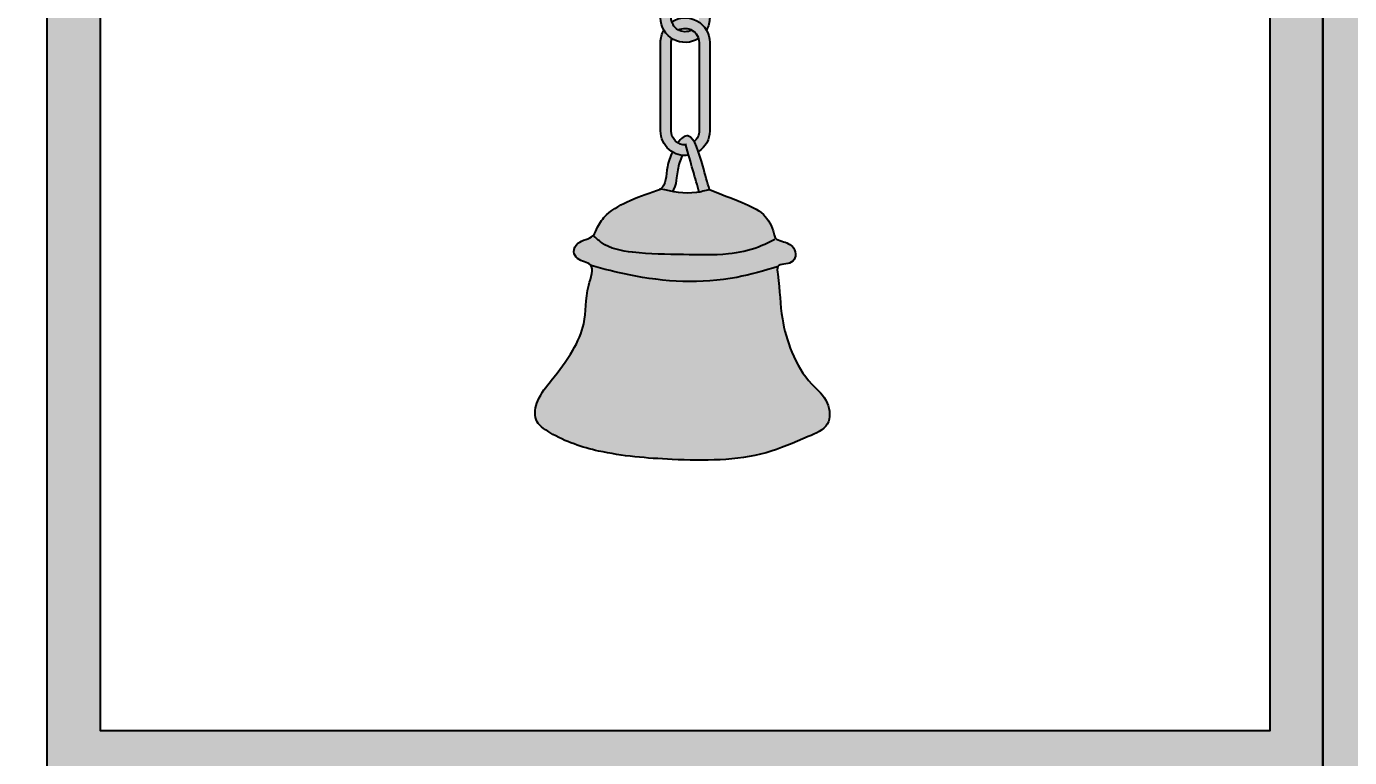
# Model space of a CAD drawing. Header units: inches. Extents: x 213 to 17763, y -4830 to 1802.
# Drawn here: x 13486.11 to 13498.55, y -2249.03 to -2242.16 of the extents above; entities that cross this region are included whole.
import ezdxf

# ---------------------------------------------------------------- set-up
doc = ezdxf.new("R2010")
doc.units = ezdxf.units.IN
doc.header["$MEASUREMENT"] = 0
doc.layers.add('IEL-HATCH-002', color=7, linetype='Continuous')
doc.layers.add('wall', color=3, linetype='Continuous', lineweight=70)
doc.styles.add('b.k', font='verdana.ttf')
doc.styles.get("Standard").update_dxf_attribs({"font": 'arial.ttf'})
doc.dimstyles.new('STANDARD$0', dxfattribs={"dimscale": 0, "dimtxt": 6, "dimasz": 3, "dimexe": 2, "dimexo": 2, "dimgap": 0, "dimtad": 0, "dimtih": 1, "dimtoh": 1, "dimdec": 1, "dimzin": 0, "dimdsep": 46, "dimlunit": 4, "dimtxsty": 'b.k', "dimcen": 2.5, "dimclrd": 256, "dimclre": 256, "dimclrt": 256, "dimadec": 0, "dimazin": 0, "dimtfac": 1, "dimtdec": 1, "dimtofl": 0, "dimtmove": 2, "dimatfit": 2, "dimfxl": 1, "dimfrac": 2, "dimtolj": 1, "dimtzin": 0, "dimlwd": 9, "dimlwe": 9, "dimarcsym": 0})

# ---------------------------------------------------------------- blocks, each defined once
blk = doc.blocks.new('98U7YTRFD')
at = {"layer": 'IEL-HATCH-002', "true_color": 0xc8c92d, "transparency": 33554687}
h = blk.add_hatch(color=52, dxfattribs=at)
h.dxf.hatch_style = 1
h.paths.add_polyline_path([(13503.61751763881, -2226.632855049501, -0.07203610860379069), (13503.62290638672, -2226.595646039197, -0.1185260063094966), (13503.5484868671, -2226.517276316019, 0.1316524975845443), (13503.51751763881, -2226.632855049487), (13503.5175176388, -2227.465659287769, 0.594712910876228), (13503.87444382478, -2227.659607744423, 0.2003144962032731), (13503.81067379528, -2227.581238021246, -0.5669828809784526), (13503.6175176388, -2227.46565928777)])
h.paths.add_polyline_path([(13503.9798325727, -2226.632855049494, 0.5947129108752648), (13503.62290638672, -2226.438906592844, 0.2003144962005446), (13503.68667641622, -2226.517276316018, -0.566982880973599), (13503.8798325727, -2226.632855049495), (13503.87983257269, -2227.465659287762, -0.07203610860876465), (13503.87444382478, -2227.50286829807, -0.118526006309034), (13503.94886334439, -2227.581238021246, 0.1316524975903354), (13503.97983257269, -2227.46565928777)])
h.paths.add_polyline_path([(13503.81067379529, -2226.517276316021, -0.5669828809679891), (13503.61751763881, -2226.401697582547), (13503.51751763881, -2226.401697582546, 0.5947129108662997), (13503.87444382479, -2226.595646039201, 0.2003144962125876)])
h.paths.add_polyline_path([(13503.9798325727, -2226.401697582546), (13503.8798325727, -2226.401697582548, -0.0720361085940226), (13503.87444382479, -2226.438906592848, -0.1185260063105705), (13503.9488633444, -2226.517276316026, 0.1316524975960037)])
h.paths.add_polyline_path([(13503.62290638671, -2227.502868298067, 0.2003144962009132), (13503.6866764162, -2227.581238021242, -0.5669828809782086), (13503.87983257269, -2227.69681675472), (13503.87983257267, -2228.529620993008, -0.07203610857360948), (13503.87444382477, -2228.566830003297, -0.118526006307088), (13503.94886334438, -2228.645199726472, 0.1316524975815436), (13503.97983257267, -2228.529620993005), (13503.97983257268, -2227.696816754719, 0.5947129108761078)])
h.paths.add_polyline_path([(13503.61751763879, -2227.696816754727, -0.07203610860858728), (13503.6229063867, -2227.65960774442, -0.1185260063082909), (13503.54848686709, -2227.581238021243, 0.1316524975913791), (13503.51751763879, -2227.696816754717), (13503.51751763879, -2228.529620992994, 0.5947129108750169), (13503.87444382477, -2228.723569449647, 0.2003144962088846), (13503.81067379527, -2228.645199726468, -0.5669828809818553), (13503.61751763878, -2228.529620992995)])
h.paths.add_polyline_path([(13503.97983257267, -2228.760778459945, 0.5947129108770199), (13503.62290638669, -2228.566830003293, 0.200314496202923), (13503.68667641619, -2228.645199726468, -0.5669828809789138), (13503.87983257267, -2228.760778459944), (13503.87983257267, -2229.593582698218, -0.07203610859698133), (13503.87444382476, -2229.630791708519, -0.1185260063065316), (13503.94886334437, -2229.709161431695, 0.1316524975863861), (13503.97983257267, -2229.593582698222)])
h.paths.add_polyline_path([(13503.61751763878, -2228.760778459946, -0.07203610859702522), (13503.62290638669, -2228.723569449645, -0.1185260063069746), (13503.54848686708, -2228.64519972647, 0.1316524975866461), (13503.51751763879, -2228.76077845994), (13503.51751763877, -2229.593582698222, 0.5947129108837431), (13503.87444382476, -2229.787531154871, 0.2003144962049155), (13503.81067379525, -2229.709161431695, -0.5669828809818576), (13503.61751763877, -2229.59358269822)])
h.paths.add_polyline_path([(13503.62290638668, -2229.630791708518, 0.2003144962070172), (13503.68667641618, -2229.709161431694, -0.566982880981241), (13503.87983257266, -2229.82474016517), (13503.87983257265, -2230.657544403461, -0.0720361085714324), (13503.87444382475, -2230.694753413748, -0.1185260063091374), (13503.94886334436, -2230.773123136925, 0.1316524975872248), (13503.97983257266, -2230.657544403453), (13503.97983257267, -2229.824740165172, 0.5947129108787617)])
h.paths.add_polyline_path([(13503.61751763877, -2229.824740165168, -0.07203610858905092), (13503.62290638668, -2229.787531154871, -0.1185260063116001), (13503.54848686707, -2229.709161431694, 0.1316524975902867), (13503.51751763877, -2229.824740165167), (13503.51751763876, -2230.657544403446, 0.5947129108775663), (13503.87444382474, -2230.851492860097, 0.200314496204377), (13503.81067379525, -2230.773123136921, -0.5669828809862746), (13503.61751763876, -2230.657544403447)])
edge = h.paths.add_edge_path()
edge.add_arc((13503.74867510571, -2230.657544403449), 0.1311574669454552, 196.4809915950537, 241.7900223174708)
edge.add_arc((13503.74867510571, -2230.888701870394), 0.1311574669452482, -3.972786544181872e-10, 118.2099776824353, ccw=False)
edge.add_line((13503.87983257265, -2230.888701870394), (13503.87983257265, -2231.721506108671))
edge.add_arc((13503.7486751057, -2231.72150610867), 0.1311574669454458, 310.0809016845912, 359.9999999996027, ccw=False)
edge.add_spline(control_points=[(13503.83312328346, -2231.821859416586), (13503.84802924988, -2231.847600672264), (13503.86145331637, -2231.880482073219), (13503.87370437016, -2231.915932078013)], knot_values=[0.3466016303527852, 0.3466016303527852, 0.3466016303527852, 0.3466016303527852, 0.4394988958096177, 0.4394988958096177, 0.4394988958096177, 0.4394988958096177], degree=3, periodic=0)
edge.add_arc((13503.7486751057, -2231.721506108672), 0.2311574669473088, 302.7438041725395, 359.9999999995491)
edge.add_line((13503.97983257264, -2231.721506108674), (13503.97983257265, -2230.888701870395))
edge.add_arc((13503.74867510571, -2230.888701870394), 0.2311574669439204, 359.9999999995491, 482.9619831899298)
edge = h.paths.add_edge_path()
edge.add_arc((13503.74867510571, -2230.888701870399), 0.1311574669464335, 163.5190084028508, 179.9999999994041, ccw=False)
edge.add_arc((13503.74867510571, -2230.657544403448), 0.231157466945264, 209.9999999994986, 237.0380168102543, ccw=False)
edge.add_arc((13503.74867510571, -2230.888701870389), 0.2311574669416409, 150.0000000001481, 179.999999999211)
edge.add_line((13503.51751763876, -2230.888701870386), (13503.51751763875, -2231.72150610867))
edge.add_arc((13503.7486751057, -2231.721506108673), 0.2311574669460325, 179.9999999993237, 278.2980461259109)
edge.add_spline(control_points=[(13503.78203631918, -2231.950243521354), (13503.77349784221, -2231.919963962116), (13503.76439506145, -2231.887542869716), (13503.75464397613, -2231.852527685985)], knot_values=[0.3340763060398338, 0.3340763060398338, 0.3340763060398338, 0.3340763060398338, 0.3998533181570189, 0.3998533181570189, 0.3998533181570189, 0.3998533181570189], degree=3, periodic=0)
edge.add_arc((13503.7486751057, -2231.721506108674), 0.1311574669442585, 179.9999999996027, 272.6083855617258, ccw=False)
edge.add_line((13503.61751763876, -2231.721506108673), (13503.61751763876, -2230.888701870397))
edge = h.paths.add_edge_path()
edge.add_spline(control_points=[(13503.62947532372, -2232.290356154731), (13503.63333082386, -2232.284184329058), (13503.63678312601, -2232.277951765025), (13503.65949591576, -2232.23196059986), (13503.66465283814, -2232.195186345206), (13503.67584589356, -2232.10802230113), (13503.68004242229, -2232.065884528885), (13503.70311288076, -2231.996959454116), (13503.71199667835, -2231.975522320184), (13503.72103657388, -2231.951005315828)], knot_values=[0.7735575014796725, 0.7735575014796725, 0.7735575014796725, 0.7735575014796725, 0.7862236376607805, 0.7862236376607805, 0.8675730333088957, 0.8675730333088957, 1.006174514207716, 1.006174514207716, 1.068779357752417, 1.068779357752417, 1.068779357752417, 1.068779357752417], degree=3, periodic=0)
edge.add_arc((13503.7486751057, -2231.721506108673), 0.2311574669460325, 238.5995381174768, 263.1329545769639, ccw=False)
edge.add_spline(control_points=[(13503.62823824841, -2231.918809778), (13503.60759927767, -2231.962884088363), (13503.55958207207, -2232.104751360314), (13503.57532484405, -2232.226761172827), (13503.51570097075, -2232.267686383218)], knot_values=[0.7792624189428321, 0.7792624189428321, 0.7792624189428321, 0.7792624189428321, 0.894581686628916, 1.114363854140545, 1.114363854140545, 1.114363854140545, 1.11436385422479], degree=3, periodic=0)
edge.add_spline(control_points=[(13503.51570097068, -2232.267686383265), (13503.55365537569, -2232.275727760133), (13503.59160978069, -2232.283769137001), (13503.62947532371, -2232.290356154732)], knot_values=[0.3533699334604428, 0.3533699334604428, 0.3533699334604428, 0.3533699334604428, 0.4669760500314272, 0.4669760500314272, 0.4669760500314272, 0.4669760500314272], degree=3, periodic=0)
edge = h.paths.add_edge_path()
edge.add_spline(control_points=[(13503.87370437016, -2231.915932078013), (13503.86145331637, -2231.880482073219), (13503.84802924988, -2231.847600672264), (13503.83312328346, -2231.821859416586)], knot_values=[0.3466016303527853, 0.3466016303527853, 0.3466016303527853, 0.3466016303527853, 0.4394988958096178, 0.4394988958096178, 0.4394988958096178, 0.4394988958096178], degree=3, periodic=0)
edge.add_spline(control_points=[(13503.83312328346, -2231.821859416586), (13503.81600394319, -2231.79229586449), (13503.77034186214, -2231.744068675765), (13503.71079597436, -2231.789505017832), (13503.67878689952, -2231.832492232912)], knot_values=[0.4394988958096178, 0.4394988958096178, 0.4394988958096178, 0.4394988958096178, 0.5461903945248009, 0.6949122414479455, 0.6949122414479455, 0.6949122414479455, 0.6949122414479455], degree=3, periodic=0)
edge.add_arc((13503.7486751057, -2231.721506108674), 0.1311574669439327, 237.8012887516908, 270.5044185428803)
edge.add_spline(control_points=[(13503.74982977022, -2231.852658492871), (13503.75052608023, -2231.849357343022), (13503.75120857046, -2231.845998980179), (13503.75187597324, -2231.842580877317)], knot_values=[0.697560864125554, 0.697560864125554, 0.697560864125554, 0.697560864125554, 0.7034162723765264, 0.7034162723765264, 0.7034162723765264, 0.7034162723765264], degree=3, periodic=0)
edge.add_spline(control_points=[(13503.75187597324, -2231.842580877315), (13503.75280441973, -2231.845919667951), (13503.75372706408, -2231.849235145417), (13503.75464397613, -2231.852527685985)], knot_values=[0.399853318157019, 0.399853318157019, 0.399853318157019, 0.399853318157019, 0.4060384486553351, 0.4060384486553351, 0.4060384486553351, 0.4060384486553351], degree=3, periodic=0)
edge.add_spline(control_points=[(13503.75464397613, -2231.852527685985), (13503.76439506145, -2231.887542869716), (13503.77349784221, -2231.919963962116), (13503.78203631918, -2231.950243521354)], knot_values=[0.3340763060398338, 0.3340763060398338, 0.3340763060398338, 0.3340763060398338, 0.3998533181570189, 0.3998533181570189, 0.3998533181570189, 0.3998533181570189], degree=3, periodic=0)
edge.add_spline(control_points=[(13503.78203631918, -2231.950243521354), (13503.79623647673, -2232.000600805542), (13503.80887586587, -2232.045034972799), (13503.84337285042, -2232.167174155498), (13503.86210613488, -2232.232197790489), (13503.88067943865, -2232.296631415022)], knot_values=[0.004926422168225086, 0.004926422168225086, 0.004926422168225086, 0.004926422168225086, 0.1143187573153247, 0.1143187573153247, 0.3340763060398338, 0.3340763060398338, 0.3340763060398338, 0.3340763060398338], degree=3, periodic=0)
edge.add_spline(control_points=[(13503.88067943864, -2232.296631415021), (13503.91323300754, -2232.290611837031), (13503.94562445606, -2232.281938916579), (13503.97801590457, -2232.273265996127)], knot_values=[0, 0, 0, 0, 0.09983347359727517, 0.09983347359727517, 0.09983347359727517, 0.09983347359727517], degree=3, periodic=0)
edge.add_spline(control_points=[(13503.97801590457, -2232.273265996125), (13503.9583757301, -2232.205132057599), (13503.92908994577, -2232.103536431135), (13503.88875913409, -2231.959494979829), (13503.87370437016, -2231.915932078013)], knot_values=[0, 0, 0, 0, 0.2324443974355175, 0.3466016303527853, 0.3466016303527853, 0.3466016303527853, 0.3466016303527853], degree=3, periodic=0)
edge = h.paths.add_edge_path()
edge.add_spline(control_points=[(13504.62222123762, -2232.996629461766), (13504.64115503278, -2232.967888358802), (13504.74300386352, -2232.985442384294), (13504.79836821841, -2232.896234966473), (13504.7683894958, -2232.797383730991), (13504.68016235382, -2232.762312172961), (13504.5928069797, -2232.740740373749), (13504.57364698218, -2232.629126468142), (13504.49544206205, -2232.483811620503), (13504.25209713899, -2232.380146348378), (13504.08008966798, -2232.31307054463), (13503.97801590457, -2232.273265996127)], knot_values=[0, 0, 0, 0, 0.1309912766617496, 0.2016793649037592, 0.2805779641309256, 0.4053457907578852, 0.4755009320197485, 0.5188582165347999, 0.7222774984972176, 0.9497031752862494, 1.281648892518322, 1.281648892518322, 1.281648892518322, 1.281648892518322], degree=3, periodic=0)
edge.add_spline(control_points=[(13503.97801590457, -2232.273265996127), (13503.94562445606, -2232.281938916579), (13503.91323300754, -2232.290611837031), (13503.88067943864, -2232.296631415021)], knot_values=[0, 0, 0, 0, 0.09983347359727517, 0.09983347359727517, 0.09983347359727517, 0.09983347359727517], degree=3, periodic=0)
edge.add_spline(control_points=[(13503.88067943864, -2232.296631415021), (13503.87194957057, -2232.298245681089), (13503.78916632167, -2232.311725928157), (13503.70505707328, -2232.303504211903), (13503.62947532371, -2232.290356154732)], knot_values=[0.09983347359727517, 0.09983347359727517, 0.09983347359727517, 0.09983347359727517, 0.1266057471997214, 0.3533699334604428, 0.3533699334604428, 0.3533699334604428, 0.3533699334604428], degree=3, periodic=0)
edge.add_spline(control_points=[(13503.62947532371, -2232.290356154732), (13503.59160978069, -2232.283769137001), (13503.55365537569, -2232.275727760133), (13503.51570097068, -2232.267686383265)], knot_values=[0.3533699334604428, 0.3533699334604428, 0.3533699334604428, 0.3533699334604428, 0.4669760500314272, 0.4669760500314272, 0.4669760500314272, 0.4669760500314272], degree=3, periodic=0)
edge.add_spline(control_points=[(13503.50855153093, -2232.272331507785), (13503.51096976564, -2232.270802744982), (13503.51338800039, -2232.269273982164), (13503.51570097072, -2232.267686383233)], knot_values=[1.114363854140545, 1.114363854140545, 1.114363854140545, 1.114363854140545, 1.122889795179318, 1.122889795263563, 1.122889795263563, 1.122889795263563], degree=3, periodic=0)
edge.add_spline(control_points=[(13503.51570097068, -2232.267686383263), (13503.42062475923, -2232.300666469815), (13503.24390311107, -2232.361967768662), (13503.028215134, -2232.473890466473), (13502.92823020318, -2232.604170525755), (13502.90286579761, -2232.683284031462), (13502.88502162367, -2232.703477968371)], knot_values=[7.814466894504001, 7.814466894504001, 7.814466894504001, 7.814466894504001, 8.1178045533277, 8.378291748194444, 8.52191005546547, 8.608112935299886, 8.608112935299886, 8.608112935299886, 8.608112935299886], degree=3, periodic=0)
edge.add_spline(control_points=[(13502.88502162367, -2232.703477968371), (13502.88392320806, -2232.70472102594), (13502.84904855384, -2232.741976898979), (13502.74497225579, -2232.742544416734), (13502.68780308551, -2232.853291010375), (13502.74175316428, -2232.94864800834), (13502.83723189246, -2232.955236359536), (13502.86163877833, -2232.985667250989), (13502.86323723365, -2232.98804764921)], knot_values=[7.34428415968853, 7.34428415968853, 7.34428415968853, 7.34428415968853, 7.349590462402879, 7.508052912138223, 7.5969299092887, 7.667163660100063, 7.803584305042712, 7.814466894504003, 7.814466894504003, 7.814466894504003, 7.814466894504003], degree=3, periodic=0)
edge.add_spline(control_points=[(13502.86323723364, -2232.988047649209), (13502.98218398597, -2233.019464702795), (13503.4265651946, -2233.136837795981), (13504.04104241447, -2233.168821569887), (13504.49354911323, -2233.034752537614), (13504.62222123762, -2232.996629461766)], knot_values=[0, 0, 0, 0, 0.3696380902952175, 1.380955916115466, 1.782791987347774, 1.782791987347774, 1.782791987347774, 1.782791987347774], degree=3, periodic=0)
edge = h.paths.add_edge_path()
edge.add_spline(control_points=[(13502.86323723365, -2232.98804764921), (13502.88975443742, -2233.027536713386), (13502.79966591798, -2233.256778710282), (13502.82875726463, -2233.50128182972), (13502.68857898254, -2233.815791034162), (13502.51497591646, -2234.037679064438), (13502.35709320768, -2234.229719371088), (13502.31183489439, -2234.451090514653), (13502.57181585286, -2234.62864809391), (13502.99288918214, -2234.767277697913), (13503.68565939051, -2234.822718087271), (13504.38163413232, -2234.82597301504), (13504.82974302406, -2234.625132357617), (13505.12105742299, -2234.509538841781), (13505.10762872609, -2234.248837363928), (13504.89750353865, -2234.082858108618), (13504.74363153929, -2233.816396540152), (13504.64091625403, -2233.451186074416), (13504.64184037899, -2233.207382801455), (13504.61178045703, -2233.012998992644), (13504.62206229179, -2232.996870738203), (13504.62222123762, -2232.996629461766)], knot_values=[1.281648892518321, 1.281648892518321, 1.281648892518321, 1.281648892518321, 1.462183086238396, 1.827127982419979, 2.097020849935174, 2.445955306733731, 2.674552180304199, 2.853318933560105, 3.0315623975502, 3.521677936868759, 4.216954589097591, 5.103338990733362, 5.528803428129599, 5.742758042669924, 5.94017603020959, 6.171167199256045, 6.523572722948433, 6.851688078532172, 7.271629439449341, 7.343184511267204, 7.344284159688528, 7.344284159688528, 7.344284159688528, 7.344284159688528], degree=3, periodic=0)
edge.add_spline(control_points=[(13504.62222123762, -2232.996629461766), (13504.49354911323, -2233.034752537614), (13504.04104241447, -2233.168821569887), (13503.4265651946, -2233.136837795982), (13502.98218398597, -2233.019464702795), (13502.86323723364, -2232.988047649209)], knot_values=[0, 0, 0, 0, 0.4018360712323089, 1.413153897052557, 1.782791987347774, 1.782791987347774, 1.782791987347774, 1.782791987347774], degree=3, periodic=0)
at = {"color": 18, "true_color": 0x000000}
for points in [[(13503.6229063885, -2229.63079170734, -0.5947129077097495), (13503.97983257267, -2229.824740165171), (13503.97983257266, -2230.657544403449, -0.1316525045306996), (13503.9488633412, -2230.773123142387)], [(13503.87444382203, -2230.851492861857, -0.5947129061450999), (13503.51751763876, -2230.657544403444), (13503.51751763877, -2229.824740165166, -0.1316525020048654), (13503.54848686908, -2229.709161428218, -0.1316525020048654)], [(13503.81067380652, -2230.773123130875, -0.5669829132090388), (13503.61751763876, -2230.657544403446), (13503.61751763877, -2229.824740165167, -0.07203611553551638), (13503.62290638771, -2229.787531151394, -0.07203611553551638)], [(13503.62290638387, -2230.694753415566, -0.5947129157769542), (13503.97983257265, -2230.888701870397), (13503.97983257264, -2231.721506108675, -0.2551579518979887), (13503.87370437015, -2231.915932078014)], [(13503.78203631918, -2231.950243521354, -0.4572977496143126), (13503.51751763875, -2231.721506108669), (13503.51751763876, -2230.888701870391, -0.1316524906440002), (13503.5484868639, -2230.773123142385, -0.1316524906440002)], [(13503.75464397613, -2231.852527685985, -0.4276112402355809), (13503.61751763876, -2231.721506108671), (13503.61751763876, -2230.888701870393, -0.0720360976682418), (13503.62290638506, -2230.851492865562, -0.0720360976682418)], [(13503.68667642783, -2230.773123130664, -0.5669828476474745), (13503.87983257265, -2230.888701870397), (13503.87983257265, -2231.721506108675, -0.2213243419732455), (13503.83312328345, -2231.821859416586)]]:
    blk.add_lwpolyline(points, format="xyb", dxfattribs=at)
for points, knots in [([(13503.97801590457, -2232.273265996125), (13503.9583757301, -2232.205132057599), (13503.91222587766, -2232.045033112755), (13503.81861359161, -2231.707235052248), (13503.71079597436, -2231.789505017832), (13503.67878689952, -2231.832492232912)], [0, 0, 0, 0, 0.2324443974355175, 0.5461903945248009, 0.6949122414479455, 0.6949122414479455, 0.6949122414479455, 0.6949122414479455]), ([(13503.88192834704, -2232.300964033769), (13503.86294388264, -2232.23510482602), (13503.84388917054, -2232.169002225951), (13503.80133377929, -2232.018331644878), (13503.77909899257, -2231.940477701358), (13503.75187597324, -2231.842580877315)], [0, 0, 0, 0, 0.2246839708927342, 0.2246839708927342, 0.406038448655335, 0.406038448655335, 0.406038448655335, 0.406038448655335]), ([(13503.62823824841, -2231.918809778), (13503.60759927767, -2231.962884088363), (13503.55958207206, -2232.104751360349), (13503.5757253853, -2232.229865452245), (13503.51096976564, -2232.270802744982), (13503.50855153093, -2232.272331507785)], [0.7792624189428321, 0.7792624189428321, 0.7792624189428321, 0.7792624189428321, 0.894581686628916, 1.11436385422479, 1.122889795263563, 1.122889795263563, 1.122889795263563, 1.122889795263563]), ([(13503.72103657388, -2231.951005315828), (13503.71199667835, -2231.975522320184), (13503.70311288076, -2231.996959454116), (13503.68004242229, -2232.065884528885), (13503.67584589356, -2232.10802230113), (13503.66465283814, -2232.195186345206), (13503.65949591576, -2232.23196059986), (13503.63678312601, -2232.277951765025), (13503.63333082386, -2232.284184329058), (13503.62947532372, -2232.290356154731)], [0.7735575014796725, 0.7735575014796725, 0.7735575014796725, 0.7735575014796725, 0.836162345024374, 0.836162345024374, 0.974763825923194, 0.974763825923194, 1.056113221571309, 1.056113221571309, 1.068779357752417, 1.068779357752417, 1.068779357752417, 1.068779357752417])]:
    blk.add_open_spline(points, degree=3, knots=knots, dxfattribs=at)
blk.add_open_spline([(13503.75187597324, -2231.842580877317), (13503.75120857046, -2231.845998980179), (13503.75052608023, -2231.849357343022), (13503.74982977022, -2231.852658492871)], degree=3, dxfattribs=at)
for points in [[(13503.97801590457, -2232.273265996127), (13504.28650605139, -2232.39582940217), (13504.48460099577, -2232.507547043904), (13504.58252770452, -2232.685843886241), (13504.59625705708, -2232.726970021469), (13504.65901981176, -2232.758316161114), (13504.76689329634, -2232.82100844043), (13504.78650665715, -2232.897430328903), (13504.7472799355, -2232.956235686888), (13504.62175442617, -2232.997361822099), (13504.61993318553, -2233.068893712787), (13504.66308257936, -2233.486612369804), (13504.75330403916, -2233.802079919263), (13504.9393507762, -2234.101372860654), (13505.08575050527, -2234.28004585667), (13505.08575050526, -2234.47746384421), (13504.90726892169, -2234.595450713857), (13504.50967807855, -2234.746915260651), (13503.6255357913, -2234.809921001337), (13502.93472520372, -2234.731242190811), (13502.47619284654, -2234.558148807635), (13502.34618428332, -2234.436212324397), (13502.3635561172, -2234.258291635726), (13502.48950191282, -2234.067519029798), (13502.69250019745, -2233.783711081394), (13502.79476986465, -2233.533945040657), (13502.84212212152, -2233.172085204507), (13502.85781281018, -2232.981312598578), (13502.73578968672, -2232.920313010816), (13502.70244697329, -2232.858498423427), (13502.73985245432, -2232.777876152244), (13502.88162903405, -2232.707096568901), (13502.92491852331, -2232.62647429772), (13503.00953616576, -2232.510430888736), (13503.23186762034, -2232.374702104034), (13503.51570097068, -2232.267686383263)], [(13503.97801590457, -2232.273265996127), (13503.85445173133, -2232.300850599021), (13503.51570097068, -2232.267686383265)], [(13504.5928069797, -2232.74074037375), (13504.43935017045, -2232.813171905509), (13504.15579701097, -2232.878246491422), (13503.73453003938, -2232.884202257955), (13503.25358241268, -2232.862385344751), (13502.96148343173, -2232.771042693797), (13502.88502162367, -2232.70347796837)], [(13504.62222123762, -2232.996629461766), (13504.23340988169, -2233.098108314936), (13503.22234113079, -2233.075664478936), (13502.86323723364, -2232.988047649209)]]:
    blk.add_spline(points, degree=3, dxfattribs=at)
blk = doc.blocks.new('_Oblique')
at = {"layer": 'wall', "color": 0, "lineweight": -2}
blk.add_line((-0.5, -0.5), (0.5, 0.5), dxfattribs=at)
blk = doc.blocks.new('*D1264')
at = {"color": 1, "lineweight": -2, "transparency": 16777216}
for p, q in [((13484.02084429592, -2237.784445602557), (13483.80147421718, -2237.784445602557)), ((13483.98147421718, -2237.784445602557), (13483.98147421718, -2241.362249149623)), ((13483.98147421718, -2248.784445602557), (13483.98147421718, -2245.20664205549)), ((13484.02084429592, -2248.784445602557), (13483.80147421718, -2248.784445602557))]:
    blk.add_line(p, q, dxfattribs=at)
at = {"layer": 'Defpoints', "color": 0, "transparency": 16777216}
for p in [(13486.80438548735, -2237.784445602557), (13483.98147421718, -2248.784445602557), (13486.80438548735, -2248.784445602557)]:
    blk.add_point(p, dxfattribs=at)
at = {"color": 1, "lineweight": -2, "transparency": 16777216}
for p, rotation in [((13483.98147421718, -2237.784445602557), 90), ((13483.98147421718, -2248.784445602557), 270)]:
    blk.add_blockref('_Oblique', p, dxfattribs=dict(at, rotation=rotation))
at = {"color": 1, "transparency": 16777216, "insert": (13483.98147421718, -2243.28444560256), "char_height": 2, "attachment_point": 5, "rotation": 90}
blk.add_mtext('\\A1;11"', dxfattribs=at)
blk = doc.blocks.new('*D1265')
at = {"color": 1, "lineweight": -2, "transparency": 16777216}
for p, q in [((13481.32495534498, -2248.237489940892), (13481.32495534498, -2248.057489940893)), ((13483.9814742172, -2249.034445602557), (13481.32495534498, -2248.237489940892)), ((13484.02084429594, -2248.784445602557), (13483.8014742172, -2248.784445602557)), ((13483.9814742172, -2248.784445602557), (13483.9814742172, -2249.284445602557)), ((13484.02084429594, -2249.284445602557), (13483.8014742172, -2249.284445602557))]:
    blk.add_line(p, q, dxfattribs=at)
at = {"layer": 'Defpoints', "color": 0, "transparency": 16777216}
for p in [(13486.80438548735, -2248.784445602557), (13483.9814742172, -2249.284445602557), (13486.30438548735, -2249.284445602557)]:
    blk.add_point(p, dxfattribs=at)
at = {"color": 1, "lineweight": -2, "transparency": 16777216}
for p, rotation in [((13483.9814742172, -2248.784445602557), 90), ((13483.9814742172, -2249.284445602557), 270)]:
    blk.add_blockref('_Oblique', p, dxfattribs=dict(at, rotation=rotation))
at = {"color": 1, "transparency": 16777216, "insert": (13481.32495534498, -2246.80787193271), "char_height": 2, "attachment_point": 5, "rotation": 90}
blk.add_mtext('\\A1;{\\H1x;\\S1/2;}"', dxfattribs=at)
blk = doc.blocks.new('*D1266')
at = {"color": 1, "lineweight": -2, "transparency": 16777216}
for p, q in [((13483.98147421722, -2249.534445602557), (13481.324955345, -2249.264752331521)), ((13481.324955345, -2249.264752331521), (13481.324955345, -2249.444752331521)), ((13484.02084429596, -2249.284445602557), (13483.80147421722, -2249.284445602557)), ((13483.98147421722, -2249.284445602557), (13483.98147421722, -2249.784445602557)), ((13484.02084429596, -2249.784445602557), (13483.80147421722, -2249.784445602557))]:
    blk.add_line(p, q, dxfattribs=at)
at = {"layer": 'Defpoints', "color": 0, "transparency": 16777216}
for p in [(13486.30438548735, -2249.284445602557), (13483.98147421722, -2249.784445602557), (13486.80438548735, -2249.784445602557)]:
    blk.add_point(p, dxfattribs=at)
at = {"color": 1, "lineweight": -2, "transparency": 16777216}
for p, rotation in [((13483.98147421722, -2249.284445602557), 90), ((13483.98147421722, -2249.784445602557), 270)]:
    blk.add_blockref('_Oblique', p, dxfattribs=dict(at, rotation=rotation))
at = {"color": 1, "transparency": 16777216, "insert": (13481.324955345, -2250.694370339711), "char_height": 2, "attachment_point": 5, "rotation": 90}
blk.add_mtext('\\A1;{\\H1x;\\S1/2;}"', dxfattribs=at)

msp = doc.modelspace()

# ---------------------------------------------------------------- hatches: boundary and pattern name
at = {"layer": 'IEL-HATCH-002', "true_color": 0x9d754d, "transparency": 33554687}
h = msp.add_hatch(color=35, dxfattribs=at)
h.dxf.hatch_style = 1
h.paths.add_polyline_path([(13498.30438548734, -2201.284445602556), (13486.30438548734, -2201.284445602556), (13486.30438548734, -2237.284445602556), (13498.30438548734, -2237.284445602556)])
h.paths.add_polyline_path([(13486.80438548734, -2201.784445602556), (13497.80438548734, -2201.784445602556), (13497.80438548734, -2236.784445602556), (13486.80438548734, -2236.784445602556)], flags=16)
h.paths.add_polyline_path([(13498.30438548734, -2249.284445602556), (13486.30438548734, -2249.284445602556), (13486.30438548734, -2285.284445602556), (13498.30438548734, -2285.284445602556)])
h.paths.add_polyline_path([(13486.80438548734, -2249.784445602556), (13497.80438548734, -2249.784445602556), (13497.80438548734, -2284.784445602556), (13486.80438548734, -2284.784445602556)], flags=16)
h.paths.add_polyline_path([(13498.30438548734, -2237.284445602556), (13486.30438548734, -2237.284445602556), (13486.30438548734, -2249.284445602556), (13498.30438548734, -2249.284445602556)])
h.paths.add_polyline_path([(13486.80438548734, -2237.784445602556), (13497.80438548734, -2237.784445602556), (13497.80438548734, -2248.784445602556), (13486.80438548734, -2248.784445602556)], flags=16)
edge = h.paths.add_edge_path(flags=0)
edge.add_arc((13492.30438548724, -2240.182329781208), 0.2311574669427209, 149.999999999337, 179.9999999993237, ccw=False)
edge.add_arc((13492.30438548724, -2239.951172314261), 0.2311574669461381, 179.9999999995491, 210.0000000004073, ccw=False)
edge.add_line((13492.0732280203, -2239.951172314259), (13492.0732280203, -2239.118368075983))
edge.add_arc((13492.30438548725, -2239.118368075985), 0.2311574669436304, 149.9999999985561, 179.9999999994365, ccw=False)
edge.add_arc((13492.30438548725, -2238.887210609037), 0.2311574669464611, 179.999999999211, 209.9999999994986, ccw=False)
edge.add_line((13492.07322802031, -2238.887210609034), (13492.07322802032, -2238.054406370753))
edge.add_arc((13492.30438548726, -2238.054406370756), 0.2311574669422094, 149.9999999999529, 179.999999999211, ccw=False)
edge.add_arc((13492.30438548727, -2237.823248903811), 0.2311574669489607, 180, 209.9999999995358, ccw=False)
edge.add_line((13492.07322802032, -2237.823248903811), (13492.43554295421, -2237.823248903814))
edge.add_line((13492.43554295421, -2237.823248903814), (13492.53554295421, -2237.823248903811))
edge.add_arc((13492.30438548726, -2237.823248903811), 0.2311574669467404, -30.00000000190181, 0, ccw=False)
edge.add_arc((13492.30438548726, -2238.054406370758), 0.2311574669433519, -4.5088199840392917e-10, 29.999999998522526, ccw=False)
edge.add_line((13492.53554295421, -2238.054406370759), (13492.5355429542, -2238.887210609035))
edge.add_arc((13492.30438548725, -2238.887210609033), 0.2311574669471383, 329.99999999890935, 359.9999999995491, ccw=False)
edge.add_arc((13492.30438548725, -2239.118368075981), 0.2311574669441477, -7.889866537880152e-10, 29.999999999626425, ccw=False)
edge.add_line((13492.53554295419, -2239.118368075985), (13492.53554295418, -2239.95117231427))
edge.add_arc((13492.30438548724, -2239.951172314267), 0.2311574669448646, 330.0000000006966, 359.9999999993237, ccw=False)
edge.add_arc((13492.30438548724, -2240.182329781208), 0.231157466945114, -5.636024980049115e-10, 29.999999999400984, ccw=False)
edge.add_line((13492.53554295418, -2240.18232978121), (13492.53554295418, -2241.015134019488))
edge.add_arc((13492.30438548723, -2241.015134019486), 0.2311574669465699, 329.9999999995926, 359.9999999995491, ccw=False)
edge.add_arc((13492.30438548723, -2241.246291486434), 0.231157466947672, -7.889866537880152e-10, 30.0000000001819, ccw=False)
edge.add_line((13492.53554295418, -2241.246291486437), (13492.53554295417, -2242.079095724718))
edge.add_arc((13492.30438548722, -2242.079095724715), 0.2311574669455468, 329.9999999993974, 359.99999999921096, ccw=False)
edge.add_arc((13492.30438548722, -2242.310253191659), 0.2311574669439204, -4.5088199840392917e-10, 29.999999999010583, ccw=False)
edge.add_line((13492.53554295416, -2242.310253191661), (13492.53554295415, -2243.143057429939))
edge.add_arc((13492.30438548721, -2243.143057429937), 0.2311574669473088, 302.7438041730406, 359.9999999995491, ccw=False)
edge.add_spline(control_points=[(13492.42941475167, -2243.337483399278), (13492.4444695156, -2243.381046301095), (13492.48480032729, -2243.5250877524), (13492.51408611161, -2243.626683378864), (13492.53372628608, -2243.694817317391)], knot_values=[0, 0, 0, 0, 0.1141572329172678, 0.3466016303527853, 0.3466016303527853, 0.3466016303527853, 0.3466016303527853], degree=3, periodic=0)
edge.add_spline(control_points=[(13492.53372628608, -2243.694817317392), (13492.63580004949, -2243.734621865894), (13492.8078075205, -2243.801697669644), (13493.05115244356, -2243.905362941768), (13493.12935736369, -2244.050677789407), (13493.14851736121, -2244.162291695014), (13493.23587273533, -2244.183863494227), (13493.32409987731, -2244.218935052256), (13493.35407859992, -2244.317786287738), (13493.29871424503, -2244.406993705558), (13493.1968654143, -2244.389439680068), (13493.17793161914, -2244.41818078303)], knot_values=[0, 0, 0, 0, 0.3319457172320727, 0.5593713940211045, 0.7627906759835221, 0.8061479604985735, 0.8763031017604368, 1.001070928387396, 1.079969527614563, 1.150657615856572, 1.281648892515525, 1.281648892515525, 1.281648892515525, 1.281648892515525], degree=3, periodic=0)
edge.add_spline(control_points=[(13493.17793161914, -2244.41818078303), (13493.1777726733, -2244.418422059468), (13493.16749083855, -2244.434550313908), (13493.19755076049, -2244.62893412272), (13493.19662663555, -2244.872737395681), (13493.2993419208, -2245.237947861418), (13493.45321392015, -2245.504409429882), (13493.6633391076, -2245.670388685193), (13493.6767678045, -2245.931090163047), (13493.38545340557, -2246.046683678882), (13492.93734451383, -2246.247524336306), (13492.24136977202, -2246.244269408536), (13491.54859956365, -2246.188829019179), (13491.12752623438, -2246.050199415175), (13490.8675452759, -2245.872641835918), (13490.9128035892, -2245.651270692353), (13491.07068629797, -2245.459230385703), (13491.24428936404, -2245.237342355428), (13491.38446764615, -2244.922833150986), (13491.35537629948, -2244.678330031546), (13491.44546481893, -2244.449088034652), (13491.41894761516, -2244.409598970476)], knot_values=[1.281648892515525, 1.281648892515525, 1.281648892515525, 1.281648892515525, 1.282748540939646, 1.354303612757509, 1.774244973674678, 2.102360329258417, 2.454765852950806, 2.685757021997261, 2.883175009536926, 3.097129624077251, 3.522594061473488, 4.408978463109259, 5.104255115338091, 5.59437065465665, 5.772614118646746, 5.951380871902651, 6.17997774547312, 6.528912202271676, 6.798805069786871, 7.163749965968455, 7.344284159688607, 7.344284159688607, 7.344284159688607, 7.344284159688607], degree=3, periodic=0)
edge.add_spline(control_points=[(13491.41894761516, -2244.409598970476), (13491.41734915984, -2244.407218572254), (13491.39294227397, -2244.376787680802), (13491.29746354579, -2244.370199329605), (13491.24351346702, -2244.27484233164), (13491.3006826373, -2244.164095738), (13491.40475893534, -2244.163528220244), (13491.43963358957, -2244.126272347205), (13491.44073200518, -2244.125029289636)], knot_values=[7.344284159688607, 7.344284159688607, 7.344284159688607, 7.344284159688607, 7.35516674914982, 7.491587394092469, 7.561821144903832, 7.650698142054309, 7.809160591789653, 7.814466894505005, 7.814466894505005, 7.814466894505005, 7.814466894505005], degree=3, periodic=0)
edge.add_spline(control_points=[(13491.44073200518, -2244.125029289636), (13491.45857617911, -2244.104835352727), (13491.48394058468, -2244.025721847021), (13491.58392551552, -2243.895441787738), (13491.79961349258, -2243.783519089927), (13491.97633514074, -2243.722217791081), (13492.07141135219, -2243.689237704529)], knot_values=[7.814466894505005, 7.814466894505005, 7.814466894505005, 7.814466894505005, 7.900669774338416, 8.044288081609443, 8.304775276476187, 8.608112935299886, 8.608112935299886, 8.608112935299886, 8.608112935299886], degree=3, periodic=0)
edge.add_spline(control_points=[(13492.07141135226, -2243.689237704482), (13492.13103522556, -2243.648312494092), (13492.11529245359, -2243.526302681579), (13492.16330965918, -2243.384435409628), (13492.18394862992, -2243.340361099265)], knot_values=[0.7792624189428321, 0.7792624190270767, 0.7792624190270767, 0.7792624190270767, 0.9990445865387061, 1.11436385422479, 1.11436385422479, 1.11436385422479, 1.11436385422479], degree=3, periodic=0)
edge.add_arc((13492.30438548721, -2243.143057429938), 0.2311574669460325, 179.9999999993237, 238.5995381174768, ccw=False)
edge.add_line((13492.07322802026, -2243.143057429935), (13492.07322802027, -2242.310253191652))
edge.add_arc((13492.30438548722, -2242.310253191654), 0.2311574669416409, 150.0000000002457, 179.9999999993237, ccw=False)
edge.add_arc((13492.30438548722, -2242.079095724713), 0.2311574669450747, 179.9999999994365, 209.9999999994986, ccw=False)
edge.add_line((13492.07322802027, -2242.079095724711), (13492.07322802028, -2241.246291486433))
edge.add_arc((13492.30438548722, -2241.246291486435), 0.231157466943005, 149.9999999988489, 179.9999999994365, ccw=False)
edge.add_arc((13492.30438548723, -2241.01513401949), 0.2311574669431557, 179.999999999211, 209.9999999993336, ccw=False)
edge.add_line((13492.07322802028, -2241.015134019487), (13492.0732280203, -2240.182329781206))
h.paths.add_polyline_path([(13492.24238679769, -2241.130712752959, -0.2512752057928399), (13492.36638417676, -2241.13071275296, -0.2512752057945546)], flags=0)
h.paths.add_polyline_path([(13492.24238679768, -2242.194674458186, -0.2512752057998141), (13492.36638417676, -2242.194674458186, -0.2512752057989255)], flags=0)
h.paths.add_polyline_path([(13492.2423867977, -2240.066751047733, -0.2512752057917643), (13492.36638417678, -2240.066751047734, -0.2512752057965136)], flags=0)
edge = h.paths.add_edge_path(flags=0)
edge.add_spline(control_points=[(13492.30758635475, -2243.26413219858), (13492.30851480124, -2243.267470989216), (13492.30943744558, -2243.270786466683), (13492.31035435764, -2243.27407900725)], knot_values=[0.399853318157019, 0.399853318157019, 0.399853318157019, 0.399853318157019, 0.4060384486553351, 0.4060384486553351, 0.4060384486553351, 0.4060384486553351], degree=3, periodic=0)
edge.add_spline(control_points=[(13492.31035435764, -2243.27407900725), (13492.33632226338, -2243.367327190484), (13492.35769240151, -2243.442178111367), (13492.39908323193, -2243.588725476764), (13492.41781651639, -2243.653749111754), (13492.43638982015, -2243.718182736287)], knot_values=[0.004926422168232969, 0.004926422168232969, 0.004926422168232969, 0.004926422168232969, 0.1800957694325177, 0.1800957694325177, 0.3998533181570189, 0.3998533181570189, 0.3998533181570189, 0.3998533181570189], degree=3, periodic=0)
edge.add_spline(control_points=[(13492.43638982015, -2243.718182736287), (13492.42765995208, -2243.719797002355), (13492.34487670318, -2243.733277249423), (13492.26076745478, -2243.725055533168), (13492.18518570523, -2243.711907475997)], knot_values=[0.09983347359727723, 0.09983347359727723, 0.09983347359727723, 0.09983347359727723, 0.1266057471997214, 0.3533699334606585, 0.3533699334606585, 0.3533699334606585, 0.3533699334606585], degree=3, periodic=0)
edge.add_spline(control_points=[(13492.27674695539, -2243.372556637093), (13492.26770705986, -2243.397073641449), (13492.25882326227, -2243.418510775381), (13492.2357528038, -2243.48743585015), (13492.23155627507, -2243.529573622395), (13492.22036321965, -2243.616737666472), (13492.21520629727, -2243.653511921125), (13492.19249350752, -2243.69950308629), (13492.18904120537, -2243.705735650324), (13492.18518570523, -2243.711907475997)], knot_values=[0.7735575014796725, 0.7735575014796725, 0.7735575014796725, 0.7735575014796725, 0.836162345024374, 0.836162345024374, 0.974763825923194, 0.974763825923194, 1.056113221571309, 1.056113221571309, 1.068779357752417, 1.068779357752417, 1.068779357752417, 1.068779357752417], degree=3, periodic=0)
edge.add_spline(control_points=[(13492.18518570523, -2243.711907475997), (13492.26076745478, -2243.725055533168), (13492.34487670318, -2243.733277249423), (13492.42765995208, -2243.719797002355), (13492.43638982015, -2243.718182736287)], knot_values=[0.09983347359727723, 0.09983347359727723, 0.09983347359727723, 0.09983347359727723, 0.3265976598582143, 0.3533699334606585, 0.3533699334606585, 0.3533699334606585, 0.3533699334606585], degree=3, periodic=0)
edge.add_spline(control_points=[(13492.43638982015, -2243.718182736287), (13492.41781651639, -2243.653749111754), (13492.39908323193, -2243.588725476764), (13492.35769240151, -2243.442178111367), (13492.33632226338, -2243.367327190484), (13492.31035435764, -2243.27407900725)], knot_values=[0.004926422168232992, 0.004926422168232992, 0.004926422168232992, 0.004926422168232992, 0.2246839708927342, 0.2246839708927342, 0.3998533181570189, 0.3998533181570189, 0.3998533181570189, 0.3998533181570189], degree=3, periodic=0)
edge.add_spline(control_points=[(13492.30554015173, -2243.274209814136), (13492.30623646174, -2243.270908664287), (13492.30691895197, -2243.267550301444), (13492.30758635475, -2243.264132198582)], knot_values=[0.697560864125554, 0.697560864125554, 0.697560864125554, 0.697560864125554, 0.7034162723765264, 0.7034162723765264, 0.7034162723765264, 0.7034162723765264], degree=3, periodic=0)
h.paths.add_polyline_path([(13492.24238679771, -2239.002789342508, -0.2512752057978059), (13492.36638417679, -2239.002789342511, -0.2512752058012085)], flags=0)
h.paths.add_polyline_path([(13492.3663841768, -2237.938827637287, -0.2512752057919592), (13492.24238679773, -2237.938827637283, -0.2512752057921691)], flags=0)
h = msp.add_hatch(color=35, dxfattribs=at)
h.dxf.hatch_style = 1
h.paths.add_polyline_path([(13510.30438548734, -2201.284445602556), (13498.30438548734, -2201.284445602556), (13498.30438548734, -2237.284445602556), (13510.30438548734, -2237.284445602556)])
h.paths.add_polyline_path([(13498.80438548734, -2201.784445602556), (13509.80438548734, -2201.784445602556), (13509.80438548734, -2236.784445602556), (13498.80438548734, -2236.784445602556)], flags=16)
h.paths.add_polyline_path([(13510.30438548734, -2249.284445602556), (13498.30438548734, -2249.284445602556), (13498.30438548734, -2285.284445602556), (13510.30438548734, -2285.284445602556)])
h.paths.add_polyline_path([(13498.80438548734, -2249.784445602556), (13509.80438548734, -2249.784445602556), (13509.80438548734, -2284.784445602556), (13498.80438548734, -2284.784445602556)], flags=16)
h.paths.add_polyline_path([(13510.30438548734, -2237.284445602556), (13498.30438548734, -2237.284445602556), (13498.30438548734, -2249.284445602556), (13510.30438548734, -2249.284445602556)])
h.paths.add_polyline_path([(13498.80438548734, -2237.784445602556), (13509.80438548734, -2237.784445602556), (13509.80438548734, -2248.784445602556), (13498.80438548734, -2248.784445602556)], flags=16)
edge = h.paths.add_edge_path(flags=0)
edge.add_arc((13504.30438548724, -2240.182329781208), 0.2311574669427209, 149.999999999337, 179.9999999993237, ccw=False)
edge.add_arc((13504.30438548724, -2239.951172314261), 0.2311574669461381, 179.9999999995491, 210.0000000004073, ccw=False)
edge.add_line((13504.0732280203, -2239.951172314259), (13504.0732280203, -2239.118368075983))
edge.add_arc((13504.30438548725, -2239.118368075985), 0.2311574669436304, 149.9999999985561, 179.9999999994365, ccw=False)
edge.add_arc((13504.30438548725, -2238.887210609037), 0.2311574669464611, 179.999999999211, 209.9999999994986, ccw=False)
edge.add_line((13504.07322802031, -2238.887210609034), (13504.07322802032, -2238.054406370753))
edge.add_arc((13504.30438548726, -2238.054406370756), 0.2311574669422094, 149.9999999999529, 179.999999999211, ccw=False)
edge.add_arc((13504.30438548727, -2237.823248903811), 0.2311574669489607, 180, 209.9999999995358, ccw=False)
edge.add_line((13504.07322802032, -2237.823248903811), (13504.43554295421, -2237.823248903814))
edge.add_line((13504.43554295421, -2237.823248903814), (13504.53554295421, -2237.823248903811))
edge.add_arc((13504.30438548726, -2237.823248903811), 0.2311574669467404, -30.00000000190181, 0, ccw=False)
edge.add_arc((13504.30438548726, -2238.054406370758), 0.2311574669433519, -4.5088199840392917e-10, 29.999999998522526, ccw=False)
edge.add_line((13504.53554295421, -2238.054406370759), (13504.5355429542, -2238.887210609035))
edge.add_arc((13504.30438548725, -2238.887210609033), 0.2311574669471383, 329.99999999890935, 359.9999999995491, ccw=False)
edge.add_arc((13504.30438548725, -2239.118368075981), 0.2311574669441477, -7.889866537880152e-10, 29.999999999626425, ccw=False)
edge.add_line((13504.53554295419, -2239.118368075985), (13504.53554295418, -2239.95117231427))
edge.add_arc((13504.30438548724, -2239.951172314267), 0.2311574669448646, 330.0000000006966, 359.9999999993237, ccw=False)
edge.add_arc((13504.30438548724, -2240.182329781208), 0.231157466945114, -5.636024980049115e-10, 29.999999999400984, ccw=False)
edge.add_line((13504.53554295418, -2240.18232978121), (13504.53554295418, -2241.015134019488))
edge.add_arc((13504.30438548723, -2241.015134019486), 0.2311574669465699, 329.9999999995926, 359.9999999995491, ccw=False)
edge.add_arc((13504.30438548723, -2241.246291486434), 0.231157466947672, -7.889866537880152e-10, 30.0000000001819, ccw=False)
edge.add_line((13504.53554295418, -2241.246291486437), (13504.53554295417, -2242.079095724718))
edge.add_arc((13504.30438548722, -2242.079095724715), 0.2311574669455468, 329.9999999993974, 359.99999999921096, ccw=False)
edge.add_arc((13504.30438548722, -2242.310253191659), 0.2311574669439204, -4.5088199840392917e-10, 29.999999999010583, ccw=False)
edge.add_line((13504.53554295416, -2242.310253191661), (13504.53554295415, -2243.143057429939))
edge.add_arc((13504.30438548721, -2243.143057429937), 0.2311574669473088, 302.7438041730406, 359.9999999995491, ccw=False)
edge.add_spline(control_points=[(13504.42941475167, -2243.337483399278), (13504.4444695156, -2243.381046301095), (13504.48480032729, -2243.5250877524), (13504.51408611161, -2243.626683378864), (13504.53372628608, -2243.694817317391)], knot_values=[0, 0, 0, 0, 0.1141572329172678, 0.3466016303527853, 0.3466016303527853, 0.3466016303527853, 0.3466016303527853], degree=3, periodic=0)
edge.add_spline(control_points=[(13504.53372628608, -2243.694817317392), (13504.63580004949, -2243.734621865894), (13504.8078075205, -2243.801697669644), (13505.05115244356, -2243.905362941768), (13505.12935736369, -2244.050677789407), (13505.14851736121, -2244.162291695014), (13505.23587273533, -2244.183863494227), (13505.32409987731, -2244.218935052256), (13505.35407859992, -2244.317786287738), (13505.29871424503, -2244.406993705558), (13505.1968654143, -2244.389439680068), (13505.17793161914, -2244.41818078303)], knot_values=[0, 0, 0, 0, 0.3319457172320727, 0.5593713940211045, 0.7627906759835221, 0.8061479604985735, 0.8763031017604368, 1.001070928387396, 1.079969527614563, 1.150657615856572, 1.281648892515525, 1.281648892515525, 1.281648892515525, 1.281648892515525], degree=3, periodic=0)
edge.add_spline(control_points=[(13505.17793161914, -2244.41818078303), (13505.1777726733, -2244.418422059468), (13505.16749083855, -2244.434550313908), (13505.19755076049, -2244.62893412272), (13505.19662663555, -2244.872737395681), (13505.2993419208, -2245.237947861418), (13505.45321392015, -2245.504409429882), (13505.6633391076, -2245.670388685193), (13505.6767678045, -2245.931090163047), (13505.38545340557, -2246.046683678882), (13504.93734451383, -2246.247524336306), (13504.24136977202, -2246.244269408536), (13503.54859956365, -2246.188829019179), (13503.12752623438, -2246.050199415175), (13502.8675452759, -2245.872641835918), (13502.9128035892, -2245.651270692353), (13503.07068629797, -2245.459230385703), (13503.24428936404, -2245.237342355428), (13503.38446764615, -2244.922833150986), (13503.35537629948, -2244.678330031546), (13503.44546481893, -2244.449088034652), (13503.41894761516, -2244.409598970476)], knot_values=[1.281648892515525, 1.281648892515525, 1.281648892515525, 1.281648892515525, 1.282748540939646, 1.354303612757509, 1.774244973674678, 2.102360329258417, 2.454765852950806, 2.685757021997261, 2.883175009536926, 3.097129624077251, 3.522594061473488, 4.408978463109259, 5.104255115338091, 5.59437065465665, 5.772614118646746, 5.951380871902651, 6.17997774547312, 6.528912202271676, 6.798805069786871, 7.163749965968455, 7.344284159688607, 7.344284159688607, 7.344284159688607, 7.344284159688607], degree=3, periodic=0)
edge.add_spline(control_points=[(13503.41894761516, -2244.409598970476), (13503.41734915984, -2244.407218572254), (13503.39294227397, -2244.376787680802), (13503.29746354579, -2244.370199329605), (13503.24351346702, -2244.27484233164), (13503.3006826373, -2244.164095738), (13503.40475893534, -2244.163528220244), (13503.43963358957, -2244.126272347205), (13503.44073200518, -2244.125029289636)], knot_values=[7.344284159688607, 7.344284159688607, 7.344284159688607, 7.344284159688607, 7.35516674914982, 7.491587394092469, 7.561821144903832, 7.650698142054309, 7.809160591789653, 7.814466894505005, 7.814466894505005, 7.814466894505005, 7.814466894505005], degree=3, periodic=0)
edge.add_spline(control_points=[(13503.44073200518, -2244.125029289636), (13503.45857617911, -2244.104835352727), (13503.48394058468, -2244.025721847021), (13503.58392551552, -2243.895441787738), (13503.79961349258, -2243.783519089927), (13503.97633514074, -2243.722217791081), (13504.07141135219, -2243.689237704529)], knot_values=[7.814466894505005, 7.814466894505005, 7.814466894505005, 7.814466894505005, 7.900669774338416, 8.044288081609443, 8.304775276476187, 8.608112935299886, 8.608112935299886, 8.608112935299886, 8.608112935299886], degree=3, periodic=0)
edge.add_spline(control_points=[(13504.07141135226, -2243.689237704482), (13504.13103522556, -2243.648312494092), (13504.11529245359, -2243.526302681579), (13504.16330965918, -2243.384435409628), (13504.18394862992, -2243.340361099265)], knot_values=[0.7792624189428321, 0.7792624190270767, 0.7792624190270767, 0.7792624190270767, 0.9990445865387061, 1.11436385422479, 1.11436385422479, 1.11436385422479, 1.11436385422479], degree=3, periodic=0)
edge.add_arc((13504.30438548721, -2243.143057429938), 0.2311574669460325, 179.9999999993237, 238.5995381174768, ccw=False)
edge.add_line((13504.07322802026, -2243.143057429935), (13504.07322802027, -2242.310253191652))
edge.add_arc((13504.30438548722, -2242.310253191654), 0.2311574669416409, 150.0000000002457, 179.9999999993237, ccw=False)
edge.add_arc((13504.30438548722, -2242.079095724713), 0.2311574669450747, 179.9999999994365, 209.9999999994986, ccw=False)
edge.add_line((13504.07322802027, -2242.079095724711), (13504.07322802028, -2241.246291486433))
edge.add_arc((13504.30438548722, -2241.246291486435), 0.231157466943005, 149.9999999988489, 179.9999999994365, ccw=False)
edge.add_arc((13504.30438548723, -2241.01513401949), 0.2311574669431557, 179.999999999211, 209.9999999993336, ccw=False)
edge.add_line((13504.07322802028, -2241.015134019487), (13504.0732280203, -2240.182329781206))
h.paths.add_polyline_path([(13504.24238679769, -2241.130712752959, -0.2512752057928399), (13504.36638417676, -2241.13071275296, -0.2512752057945546)], flags=0)
h.paths.add_polyline_path([(13504.24238679768, -2242.194674458186, -0.2512752057998141), (13504.36638417676, -2242.194674458186, -0.2512752057989255)], flags=0)
h.paths.add_polyline_path([(13504.2423867977, -2240.066751047733, -0.2512752057917643), (13504.36638417678, -2240.066751047734, -0.2512752057965136)], flags=0)
edge = h.paths.add_edge_path(flags=0)
edge.add_spline(control_points=[(13504.30758635475, -2243.26413219858), (13504.30851480124, -2243.267470989216), (13504.30943744558, -2243.270786466683), (13504.31035435764, -2243.27407900725)], knot_values=[0.399853318157019, 0.399853318157019, 0.399853318157019, 0.399853318157019, 0.4060384486553351, 0.4060384486553351, 0.4060384486553351, 0.4060384486553351], degree=3, periodic=0)
edge.add_spline(control_points=[(13504.31035435764, -2243.27407900725), (13504.33632226338, -2243.367327190484), (13504.35769240151, -2243.442178111367), (13504.39908323193, -2243.588725476764), (13504.41781651639, -2243.653749111754), (13504.43638982015, -2243.718182736287)], knot_values=[0.004926422168232969, 0.004926422168232969, 0.004926422168232969, 0.004926422168232969, 0.1800957694325177, 0.1800957694325177, 0.3998533181570189, 0.3998533181570189, 0.3998533181570189, 0.3998533181570189], degree=3, periodic=0)
edge.add_spline(control_points=[(13504.43638982015, -2243.718182736287), (13504.42765995208, -2243.719797002355), (13504.34487670318, -2243.733277249423), (13504.26076745478, -2243.725055533168), (13504.18518570523, -2243.711907475997)], knot_values=[0.09983347359727723, 0.09983347359727723, 0.09983347359727723, 0.09983347359727723, 0.1266057471997214, 0.3533699334606585, 0.3533699334606585, 0.3533699334606585, 0.3533699334606585], degree=3, periodic=0)
edge.add_spline(control_points=[(13504.27674695539, -2243.372556637093), (13504.26770705986, -2243.397073641449), (13504.25882326227, -2243.418510775381), (13504.2357528038, -2243.48743585015), (13504.23155627507, -2243.529573622395), (13504.22036321965, -2243.616737666472), (13504.21520629727, -2243.653511921125), (13504.19249350752, -2243.69950308629), (13504.18904120537, -2243.705735650324), (13504.18518570523, -2243.711907475997)], knot_values=[0.7735575014796725, 0.7735575014796725, 0.7735575014796725, 0.7735575014796725, 0.836162345024374, 0.836162345024374, 0.974763825923194, 0.974763825923194, 1.056113221571309, 1.056113221571309, 1.068779357752417, 1.068779357752417, 1.068779357752417, 1.068779357752417], degree=3, periodic=0)
edge.add_spline(control_points=[(13504.18518570523, -2243.711907475997), (13504.26076745478, -2243.725055533168), (13504.34487670318, -2243.733277249423), (13504.42765995208, -2243.719797002355), (13504.43638982015, -2243.718182736287)], knot_values=[0.09983347359727723, 0.09983347359727723, 0.09983347359727723, 0.09983347359727723, 0.3265976598582143, 0.3533699334606585, 0.3533699334606585, 0.3533699334606585, 0.3533699334606585], degree=3, periodic=0)
edge.add_spline(control_points=[(13504.43638982015, -2243.718182736287), (13504.41781651639, -2243.653749111754), (13504.39908323193, -2243.588725476764), (13504.35769240151, -2243.442178111367), (13504.33632226338, -2243.367327190484), (13504.31035435764, -2243.27407900725)], knot_values=[0.004926422168232992, 0.004926422168232992, 0.004926422168232992, 0.004926422168232992, 0.2246839708927342, 0.2246839708927342, 0.3998533181570189, 0.3998533181570189, 0.3998533181570189, 0.3998533181570189], degree=3, periodic=0)
edge.add_spline(control_points=[(13504.30554015173, -2243.274209814136), (13504.30623646174, -2243.270908664287), (13504.30691895197, -2243.267550301444), (13504.30758635475, -2243.264132198582)], knot_values=[0.697560864125554, 0.697560864125554, 0.697560864125554, 0.697560864125554, 0.7034162723765264, 0.7034162723765264, 0.7034162723765264, 0.7034162723765264], degree=3, periodic=0)
h.paths.add_polyline_path([(13504.24238679771, -2239.002789342508, -0.2512752057978059), (13504.36638417679, -2239.002789342511, -0.2512752058012085)], flags=0)
h.paths.add_polyline_path([(13504.3663841768, -2237.938827637287, -0.2512752057919592), (13504.24238679773, -2237.938827637283, -0.2512752057921691)], flags=0)

# ---------------------------------------------------------------- linework, layer by layer
for p, q in [((13486.30438548734, -2285.284445602556), (13486.30438548734, -2201.284445602556)), ((13498.30438548734, -2285.284445602556), (13498.30438548734, -2201.284445602556))]:
    msp.add_line(p, q)
for points in [[(13486.30438548734, -2237.284445602556), (13498.30438548734, -2237.284445602556), (13498.30438548734, -2249.284445602556), (13486.30438548734, -2249.284445602556)], [(13486.80438548734, -2237.784445602556), (13497.80438548734, -2237.784445602556), (13497.80438548734, -2248.784445602556), (13486.80438548734, -2248.784445602556)]]:
    msp.add_lwpolyline(points, close=True)

# ---------------------------------------------------------------- block references
msp.add_blockref('98U7YTRFD', (-11.44428961849007, -11.42155132126527))

# ---------------------------------------------------------------- dimensions: what is measured, and where the dimension line sits
for base, p1, p2, picture, middle in [((13483.98147421718, -2248.784445602557), (13486.80438548734, -2237.784445602556), (13486.80438548734, -2248.784445602556), '*D1264', (13483.98147421718, -2243.28444560256)), ((13483.9814742172, -2249.284445602557), (13486.80438548734, -2248.784445602556), (13486.30438548734, -2249.284445602556), '*D1265', (13481.32495534498, -2247.967489940896))]:
    dim = msp.add_linear_dim(base=base, p1=p1, p2=p2, angle=90, dimstyle='STANDARD$0', override={"dimscale": 1, "dimtxt": 2, "dimasz": 1, "dimexe": 0.18, "dimexo": 0.0625, "dimgap": 0.09, "dimtih": 0, "dimtoh": 0, "dimtxsty": 'Standard', "dimblk": 'Oblique', "dimcen": 0.09, "dimclrd": 1, "dimclre": 1, "dimclrt": 1, "dimtdec": 0, "dimtmove": 1, "dimatfit": 3, "dimldrblk": 'Oblique', "dimfxl": 0.03937007874015748, "dimfxlon": 1, "dimfrac": 0, "dimlwd": 65534, "dimlwe": 65534, "dimarcsym": 1})
    dim.commit()
    dim.dimension.update_dxf_attribs({"geometry": picture, "text_midpoint": middle})
dim = msp.add_linear_dim(base=(13483.98147421722, -2249.784445602557), p1=(13486.30438548734, -2249.284445602556), p2=(13486.80438548734, -2249.784445602556), angle=90, dimstyle='STANDARD$0', override={"dimscale": 1, "dimtxt": 2, "dimasz": 1, "dimexe": 0.18, "dimexo": 0.0625, "dimgap": 0.09, "dimtih": 0, "dimtoh": 0, "dimtxsty": 'Standard', "dimblk": 'Oblique', "dimcen": 0.09, "dimclrd": 1, "dimclre": 1, "dimclrt": 1, "dimtdec": 0, "dimtmove": 1, "dimatfit": 3, "dimldrblk": 'Oblique', "dimfxl": 0.03937007874015748, "dimfxlon": 1, "dimfrac": 0, "dimlwd": 65534, "dimlwe": 65534, "dimarcsym": 1})
dim.commit()
dim.dimension.update_dxf_attribs({"geometry": '*D1266', "text_midpoint": (13481.324955345, -2249.534752331525), "dimtype": 160})

doc.saveas('drawing.dxf')
